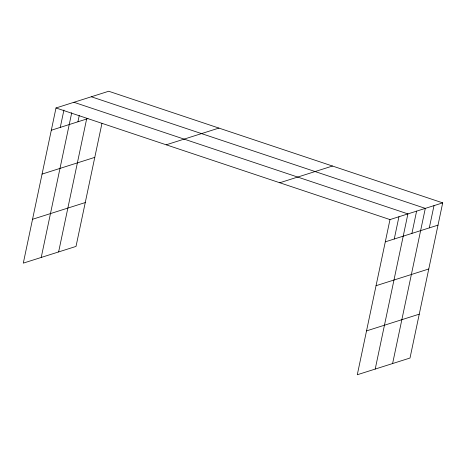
<?xml version="1.0" encoding="UTF-8"?>
<svg xmlns="http://www.w3.org/2000/svg" width="466" height="466" viewBox="0 0 466 466"><rect width="100%" height="100%" fill="white"/><g stroke="black" fill="none" stroke-linecap="round" stroke-linejoin="round"><path stroke-width="0.7" d="M442.7 202.867L389.984 219.585L357.288 374.751L410.004 358.028L442.7 202.867L108.712 91.249L56.002 107.972L23.3 263.133L76.016 246.415L101.938 123.414M60.271 127.393L63.935 109.999M41.224 257.448L71.723 112.72M77.927 121.789L79.249 115.527M58.617 251.931L86.624 119.028M394.253 239.006L398.948 216.742M375.212 369.066L407.907 213.9L73.919 102.287M411.915 233.402L416.604 211.139M392.605 363.55L425.307 208.384L91.319 96.765M429.308 227.886L434.003 205.623M51.307 130.235L87.963 118.603M42.062 174.092L94.779 157.368M166.216 144.804L218.927 128.08M32.544 219.276L85.255 202.559M279.769 182.754L332.485 166.03M385.295 241.848L438.011 225.13M376.05 285.705L428.767 268.987M366.526 330.895L419.243 314.171M56.002 107.972L389.984 219.585"/></g></svg>
